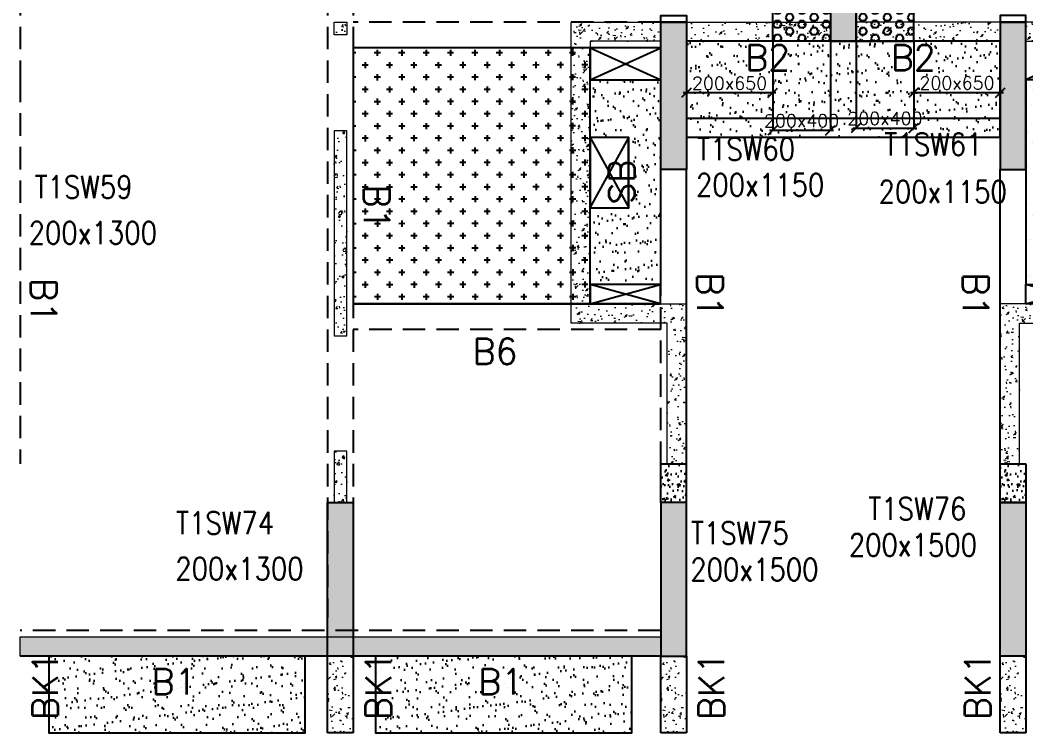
# Model space of a CAD drawing. Header units: millimetres. Extents: x 1078357 to 2594950, y -4969473 to -4636555.
# Drawn here: x 1960826 to 1968676, y -4669704 to -4664139 of the extents above; entities that cross this region are included whole.
import ezdxf

# ---------------------------------------------------------------- set-up
doc = ezdxf.new("R2010")
doc.units = ezdxf.units.MM
doc.header["$PDMODE"] = 35
for name, pattern in [('CENTER', [2, 1.25, -0.25, 0.25, -0.25]), ('CONTINOUS', [0]), ('HIDDEN', [0.375, 0.25, -0.125]), ('New Retail block$0$CONTINOUS', [0])]:
    doc.linetypes.add(name, pattern=pattern)
doc.layers.get('0').update_dxf_attribs({"lineweight": 0})
doc.layers.get('Defpoints').update_dxf_attribs({"lineweight": 0})
for name, color, linetype, lineweight in [('A-_ANOTDIMA_D-', 6, 'Continuous', 13), ('COL. NO.', 30, 'Continuous', 25), ('COL. SIZE', 7, 'Continuous', 25), ('DIM', 9, 'Continuous', 25), ('HATCH', 8, 'Continuous', 30), ('RCC UPSTAND', 43, 'Continuous', 30), ('S-NON STR RCC WALL', 8, 'Continuous', 0)]:
    doc.layers.add(name, color=color, linetype=linetype, lineweight=lineweight)
for name, color, linetype in [('B-200x325', 201, 'HIDDEN'), ('B-200x650', 241, 'HIDDEN'), ('B-300xSLAB THK.', 151, 'Continuous'), ('BK1-200x650', 241, 'HIDDEN'), ('DC BEAM NO.', 7, 'Continuous'), ('DROP SLAB', 8, 'Continuous'), ('NON STR. RCC WALL', 6, 'Continuous'), ('S-COLUMN_SHEAR WALL', 1, 'Continuous'), ('S-PROJECTION', 54, 'New Retail block$0$CONTINOUS'), ('SLAB FOLD', 8, 'Continuous')]:
    doc.layers.add(name, color=color, linetype=linetype)
doc.styles.add('Roman', font='romans')
doc.styles.add('ROMANS', font='romans.shx', dxfattribs={"width": 0.85})
doc.dimstyles.new('HARESH', dxfattribs={"dimtxt": 150, "dimasz": 75, "dimexe": 0, "dimexo": 0, "dimgap": 25, "dimtad": 1, "dimdec": 0, "dimdsep": 46, "dimtxsty": 'Roman', "dimblk": 'OBLIQUE', "dimcen": 225, "dimdle": 25, "dimclrd": 2, "dimclre": 2, "dimclrt": 7, "dimadec": 8, "dimazin": 1, "dimtfac": 1, "dimtdec": 0, "dimtmove": 0, "dimatfit": 0, "dimfxl": 1, "dimlwd": -1, "dimlwe": -1, "dimarcsym": 0})
pattern_1 = [(50, (-4410069.28, 23210408.14), (182.184669, -15.9390855), [19.05, -209.55]), (355, (-4410069.28, 23210408.14), (-35.2434214, 191.0568452), [15.24, -167.6405842]), (100.4514447, (-4410054.1, 23210406.81), (146.9412471, 175.1177519), [16.1900088, -178.0902446]), (46.1842, (-4410069.28, 23210458.94), (271.0790409, -42.042328), [28.575, -314.325]), (96.6355576, (-4410046.7, 23210455.44), (237.404134, 247.4261246), [24.2850231, -267.1356082]), (351.1841512, (-4410069.28, 23210458.94), (237.404134, 247.4261246), [22.859967, -251.459732]), (21, (-4410043.88, 23210446.24), (151.6143913, -102.2651982), [19.05, -209.55]), (326, (-4410043.88, 23210446.24), (61.8020283, 184.1879661), [15.24, -167.64]), (71.451445, (-4410031.24, 23210437.72), (213.4164193, 81.9227689), [16.1900088, -178.0899376]), (37.5, (-4410069.28, 23210408.14), (3.08860325, 84.55503887), [0, -165.608, 0, -170.18, 0, -168.275]), (7.5, (-4410069.28, 23210408.14), (66.8196625, 100.18057482), [0, -97.028, 0, -161.798, 0, -64.135]), (327.5, (-4410125.92, 23210408.14), (135.59059517, -5.728744), [0, -63.5, 0, -198.12, 0, -262.89]), (317.5, (-4410151.32, 23210408.14), (148.1291814, 25.42649103), [0, -82.55, 0, -131.572, 0, -186.69])]
pattern_2 = [(180, (834801.65, 212820.39), (-7e-15, -54.99261315), [31.75, -63.5]), (300, (834801.65, 212820.39), (47.625, 27.4963066), [31.75, -63.5]), (240, (834769.9, 212820.39), (47.625, -27.4963066), [31.75, -63.5])]

# ---------------------------------------------------------------- blocks, each defined once
blk = doc.blocks.new('_Oblique')
at = {"color": 0, "linetype": 'ByBlock', "lineweight": -2}
blk.add_line((-0.5, -0.5), (0.5, 0.5), dxfattribs=at)
blk = doc.blocks.new('*D1492')
at = {"layer": 'Defpoints', "color": 0, "ltscale": 700, "transparency": 16777216}
for p in [(1966700.9, -4664304.3, 0), (1967151, -4664304.3, 0), (1966700.9, -4664999.4)]:
    blk.add_point(p, dxfattribs=at)
at = {"layer": 'DIM', "color": 2, "ltscale": 700, "transparency": 16777216}
for p, q in [((1966700.9, -4664304.3), (1966700.9, -4664999.4)), ((1967151, -4664304.3), (1967151, -4664999.4)), ((1967176, -4664999.4), (1966675.9, -4664999.4))]:
    blk.add_line(p, q, dxfattribs=at)
at = {"layer": 'DIM', "color": 2, "ltscale": 700, "transparency": 16777216, "xscale": 75, "yscale": 75, "zscale": 75, "rotation": 180}
blk.add_blockref('_Oblique', (1966700.9, -4664999.4), dxfattribs=at)
at = {"layer": 'DIM', "color": 2, "ltscale": 700, "transparency": 16777216, "xscale": 75, "yscale": 75, "zscale": 75}
blk.add_blockref('_Oblique', (1967151, -4664999.4), dxfattribs=at)
at = {"layer": 'DIM', "color": 7, "ltscale": 700, "transparency": 16777216, "insert": (1966925.9, -4664924.4), "char_height": 150, "attachment_point": 5, "style": 'Roman'}
blk.add_mtext('{\\H0.666667x;200x400}', dxfattribs=at)
blk = doc.blocks.new('*D1493')
at = {"layer": 'Defpoints', "color": 0, "ltscale": 700, "transparency": 16777216}
for p in [(1966026.2, -4664304.3, 0), (1966700.9, -4664304.3, 0), (1966026.2, -4664706.4)]:
    blk.add_point(p, dxfattribs=at)
at = {"layer": 'DIM', "color": 2, "ltscale": 700, "transparency": 16777216}
for p, q in [((1966026.2, -4664304.3), (1966026.2, -4664706.4)), ((1966700.9, -4664304.3), (1966700.9, -4664706.4)), ((1966725.9, -4664706.4), (1966001.2, -4664706.4))]:
    blk.add_line(p, q, dxfattribs=at)
at = {"layer": 'DIM', "color": 2, "ltscale": 700, "transparency": 16777216, "xscale": 75, "yscale": 75, "zscale": 75, "rotation": 180}
blk.add_blockref('_Oblique', (1966026.2, -4664706.4), dxfattribs=at)
at = {"layer": 'DIM', "color": 2, "ltscale": 700, "transparency": 16777216, "xscale": 75, "yscale": 75, "zscale": 75}
blk.add_blockref('_Oblique', (1966700.9, -4664706.4), dxfattribs=at)
at = {"layer": 'DIM', "color": 7, "ltscale": 700, "transparency": 16777216, "insert": (1966363.5, -4664631.4), "char_height": 150, "attachment_point": 5, "style": 'Roman'}
blk.add_mtext('{\\H0.666667x;200x650}', dxfattribs=at)
blk = doc.blocks.new('*D1494')
at = {"layer": 'Defpoints', "color": 0, "ltscale": 700, "transparency": 16777216}
for p in [(1967351, -4664304.3, 0), (1967801.2, -4664304.3, 0), (1967801.2, -4664981.1)]:
    blk.add_point(p, dxfattribs=at)
at = {"layer": 'DIM', "color": 2, "ltscale": 700, "transparency": 16777216}
for p, q in [((1967351, -4664304.3), (1967351, -4664981.1)), ((1967801.2, -4664304.3), (1967801.2, -4664981.1)), ((1967326, -4664981.1), (1967826.2, -4664981.1))]:
    blk.add_line(p, q, dxfattribs=at)
at = {"layer": 'DIM', "color": 2, "ltscale": 700, "transparency": 16777216, "xscale": 75, "yscale": 75, "zscale": 75, "rotation": 180}
blk.add_blockref('_Oblique', (1967351, -4664981.1), dxfattribs=at)
at = {"layer": 'DIM', "color": 2, "ltscale": 700, "transparency": 16777216, "xscale": 75, "yscale": 75, "zscale": 75}
blk.add_blockref('_Oblique', (1967801.2, -4664981.1), dxfattribs=at)
at = {"layer": 'DIM', "color": 7, "ltscale": 700, "transparency": 16777216, "insert": (1967576.1, -4664906.1), "char_height": 150, "attachment_point": 5, "style": 'Roman'}
blk.add_mtext('{\\H0.666667x;200x400}', dxfattribs=at)
blk = doc.blocks.new('*D1495')
at = {"layer": 'Defpoints', "color": 0, "ltscale": 700, "transparency": 16777216}
for p in [(1967801.2, -4664304.3, 0), (1968476, -4664304.3, 0), (1968476, -4664704.4)]:
    blk.add_point(p, dxfattribs=at)
at = {"layer": 'DIM', "color": 2, "ltscale": 700, "transparency": 16777216}
for p, q in [((1967801.2, -4664304.3), (1967801.2, -4664704.4)), ((1968476, -4664304.3), (1968476, -4664704.4)), ((1967776.2, -4664704.4), (1968501, -4664704.4))]:
    blk.add_line(p, q, dxfattribs=at)
at = {"layer": 'DIM', "color": 2, "ltscale": 700, "transparency": 16777216, "xscale": 75, "yscale": 75, "zscale": 75, "rotation": 180}
blk.add_blockref('_Oblique', (1967801.2, -4664704.4), dxfattribs=at)
at = {"layer": 'DIM', "color": 2, "ltscale": 700, "transparency": 16777216, "xscale": 75, "yscale": 75, "zscale": 75}
blk.add_blockref('_Oblique', (1968476, -4664704.4), dxfattribs=at)
at = {"layer": 'DIM', "color": 7, "ltscale": 700, "transparency": 16777216, "insert": (1968138.6, -4664629.4), "char_height": 150, "attachment_point": 5, "style": 'Roman'}
blk.add_mtext('{\\H0.666667x;200x650}', dxfattribs=at)
blk = doc.blocks.new('G$CD63B60BD')
at = {"layer": 'COL. NO.', "linetype": 'Continuous', "style": 'ROMANS', "width": 0.85}
for s, p in [('T1SW61', (38245.8, 3908.3, -320.4)), ('T1SW60', (36783.6, 3870.6, -320.4)), ('T1SW59', (31613, 3574.7, -320.4)), ('T1SW76', (38120.4, 1062.3, -320.4)), ('T1SW74', (32717.2, 951.6, -320.4)), ('T1SW75', (36735.3, 872.8, -320.4))]:
    blk.add_text(s, height=175, dxfattribs=at).set_placement(p)
at = {"layer": 'COL. SIZE', "linetype": 'Continuous', "style": 'ROMANS', "width": 0.85}
for s, p in [('200x1150', (36775.6, 3591.4, -320.4)), ('200x1150', (38200.2, 3537.4, -320.4)), ('200x1300', (31567.2, 3216.9, -320.4)), ('200x1500', (37968.1, 780.4, -320.4)), ('200x1300', (32711.8, 593.8, -320.4)), ('200x1500', (36730.7, 588, -320.4))]:
    blk.add_text(s, height=175, dxfattribs=at).set_placement(p)

msp = doc.modelspace()

# ---------------------------------------------------------------- hatches: boundary and pattern name
at = {"layer": 'DROP SLAB'}
h = msp.add_hatch(dxfattribs=at)
h.set_pattern_fill('CROSS', color=8, scale=15, angle=0.03079)
h.set_pattern_definition([(180.03079016, (-7918438.82, 37488617.73), (-95.19879988, -95.30117261), [47.625, -142.875]), (270.03079016, (-7918462.65, 37488641.53), (95.30117261, -95.19879988), [47.625, -142.875])])
h.paths.add_polyline_path([(1965276.1, -4664353.8), (1963426.2, -4664353.8), (1963426.2, -4666353.6), (1965276.1, -4666353.6)])
at = {"layer": 'HATCH'}
h = msp.add_hatch(dxfattribs=at)
h.set_pattern_fill('AR-SAND', color=8, scale=3, angle=179.97015)
h.set_pattern_definition([(37.47015413, (-3118406.55, 18702404.8), (-4.72361136, 146.8264517), [0, -115.824, 0, -129.54, 0, -123.825]), (7.4701541, (-3118406.55, 18702404.8), (134.9689868, 214.9772528), [0, -62.484, 0, -104.394, 0, -40.005]), (327.4701541, (-3118500.27, 18702404.84), (237.2979035, 0.3075449), [0, -38.1, 0, -137.16, 0, -179.07]), (317.4701541, (-3118500.27, 18702404.84), (229.1017424, 66.759465), [0, -19.05, 0, -89.916, 0, -102.87])])
h.paths.add_polyline_path([(1968476.4, -4664303.8), (1966026.4, -4664303.8), (1966026.4, -4664903.8), (1968476.4, -4664903.8)])
h = msp.add_hatch(dxfattribs=at)
h.set_pattern_fill('AR-SAND', color=8, scale=3, angle=179.97015)
h.set_pattern_definition([(37.47015413, (-3118406.46, 18702404.8), (-4.72361136, 146.8264517), [0, -115.824, 0, -129.54, 0, -123.825]), (7.4701541, (-3118406.46, 18702404.8), (134.9689868, 214.9772528), [0, -62.484, 0, -104.394, 0, -40.005]), (327.4701541, (-3118500.19, 18702404.84), (237.2979035, 0.3075449), [0, -38.1, 0, -137.16, 0, -179.07]), (317.4701541, (-3118500.19, 18702404.84), (229.1017424, 66.759465), [0, -19.05, 0, -89.916, 0, -102.87])])
h.paths.add_polyline_path([(1968476.5, -4664303.8), (1966026.5, -4664303.8), (1966026.5, -4665053.8), (1968476.5, -4665053.8)])
h = msp.add_hatch(dxfattribs=at)
h.set_pattern_fill('AR-SAND', color=8, scale=3, angle=359.97015)
h.set_pattern_definition([(37.47015413, (-4239567.65, 23610371.73), (-4.72361136, 146.8264517), [0, -115.824, 0, -129.54, 0, -123.825]), (7.4701541, (-4239567.65, 23610371.73), (134.9689868, 214.9772528), [0, -62.484, 0, -104.394, 0, -40.005]), (327.47015413, (-4239661.37, 23610371.78), (237.29790347, 0.3075449), [0, -38.1, 0, -137.16, 0, -179.07]), (317.4701541, (-4239661.37, 23610371.78), (229.1017424, 66.759465), [0, -19.05, 0, -89.916, 0, -102.87])])
h.paths.add_polyline_path([(1965825.5, -4666203.9), (1965275.5, -4666203.9), (1965275.5, -4665603.8), (1965575.4, -4665603.8), (1965575.4, -4665053.9), (1965275.5, -4665053.9), (1965275.5, -4664603.9), (1965825.4, -4664603.9)])
h = msp.add_hatch(dxfattribs=at)
h.set_pattern_fill('AR-SAND', color=8, scale=3, angle=180.02985)
h.set_pattern_definition([(37.47015413, (-4239566.87, 23610371.66), (-4.72361136, 146.8264517), [0, -115.824, 0, -129.54, 0, -123.825]), (7.4701541, (-4239566.87, 23610371.66), (134.9689868, 214.9772528), [0, -62.484, 0, -104.394, 0, -40.005]), (327.47015413, (-4239660.6, 23610371.71), (237.29790347, 0.3075449), [0, -38.1, 0, -137.16, 0, -179.07]), (317.4701541, (-4239660.6, 23610371.7), (229.1017424, 66.759465), [0, -19.05, 0, -89.916, 0, -102.87])])
h.paths.add_polyline_path([(1968676.2, -4666203.8), (1969226.2, -4666203.8), (1969226.2, -4665603.8), (1968926.2, -4665603.8), (1968926.2, -4665053.8), (1969226.2, -4665053.8), (1969226.2, -4664603.8), (1968676.2, -4664603.8)])
h = msp.add_hatch(dxfattribs=at)
h.set_pattern_fill('AR-SAND', color=8, scale=3, angle=179.97015)
h.set_pattern_definition([(37.47015413, (-3117081.55, 18702404.81), (-4.72361136, 146.8264517), [0, -115.824, 0, -129.54, 0, -123.825]), (7.4701541, (-3117081.55, 18702404.8), (134.9689868, 214.9772528), [0, -62.484, 0, -104.394, 0, -40.005]), (327.4701541, (-3117175.27, 18702404.86), (237.2979035, 0.3075449), [0, -38.1, 0, -137.16, 0, -179.07]), (317.4701541, (-3117175.27, 18702404.86), (229.1017424, 66.759465), [0, -19.05, 0, -89.916, 0, -102.87])])
h.paths.add_polyline_path([(1963051.4, -4669103.8), (1961051.4, -4669103.8), (1961051.4, -4669703.8), (1963051.4, -4669703.8)])
h = msp.add_hatch(dxfattribs=at)
h.set_pattern_fill('AR-SAND', color=8, scale=3, angle=179.97015)
h.set_pattern_definition([(37.47015413, (-3119631.55, 18702404.81), (-4.72361136, 146.8264517), [0, -115.824, 0, -129.54, 0, -123.825]), (7.4701541, (-3119631.55, 18702404.8), (134.9689868, 214.9772528), [0, -62.484, 0, -104.394, 0, -40.005]), (327.4701541, (-3119725.27, 18702404.86), (237.2979035, 0.3075449), [0, -38.1, 0, -137.16, 0, -179.07]), (317.4701541, (-3119725.27, 18702404.86), (229.1017424, 66.759465), [0, -19.05, 0, -89.916, 0, -102.87])])
h.paths.add_polyline_path([(1965601.4, -4669103.8), (1963601.4, -4669103.8), (1963601.4, -4669703.8), (1965601.4, -4669703.8)])
at = {"layer": 'RCC UPSTAND'}
h = msp.add_hatch(dxfattribs=at)
h.set_pattern_fill('AR-CONC', color=8, scale=20, angle=90)
h.set_pattern_definition([(140, (-1242173.91, -7206348.29), (12.550427, 143.4520365), [15, -165]), (85, (-1242173.91, -7206348.29), (-150.438427, -27.7502667), [12, -132]), (190.4514445, (-1242172.87, -7206336.33), (-137.887998, 115.7017693), [12.7480384, -140.2284224]), (136.1842, (-1242213.91, -7206348.29), (33.103856, 213.448266), [22.5, -247.5]), (186.6356355, (-1242211.15, -7206330.5), (-194.82372, 186.932389), [19.122068, -210.342752]), (81.184164, (-1242213.91, -7206348.29), (-194.82372, 186.932389), [18, -198]), (111, (-1242203.91, -7206328.29), (80.523778, 119.3814104), [15, -165]), (56, (-1242203.91, -7206328.29), (-145.030009, 48.6630664), [12, -132]), (161.4514447, (-1242197.2, -7206318.34), (-64.5062306, 168.0444753), [12.748038, -140.2284224]), (127.5, (-1242173.91, -7206348.286), (-66.57877077, 2.43197106), [0, -130.4, 0, -134, 0, -132.5]), (97.5, (-1242173.91, -7206348.29), (-78.8823424, 52.6139075), [0, -76.4, 0, -127.4, 0, -50.5]), (57.5, (-1242173.91, -7206392.886), (4.51097435, 106.7644872), [0, -50, 0, -156, 0, -207]), (47.5, (-1242173.91, -7206412.89), (-20.0209965, 116.6372339), [0, -65, 0, -103.6, 0, -147])])
h.paths.add_polyline_path([(1966026.1, -4667603.8), (1966026.1, -4667903.8), (1965826.2, -4667903.8), (1965826.2, -4667603.8)])
h = msp.add_hatch(dxfattribs=at)
h.set_pattern_fill('AR-CONC', color=8, scale=20, angle=90)
h.set_pattern_definition([(140, (-1239523.91, -7206348.29), (12.550427, 143.4520365), [15, -165]), (85, (-1239523.91, -7206348.29), (-150.438427, -27.7502667), [12, -132]), (190.4514445, (-1239522.87, -7206336.33), (-137.887998, 115.7017693), [12.7480384, -140.2284224]), (136.1842, (-1239563.91, -7206348.29), (33.103856, 213.448266), [22.5, -247.5]), (186.6356355, (-1239561.15, -7206330.5), (-194.82372, 186.932389), [19.122068, -210.342752]), (81.184164, (-1239563.91, -7206348.29), (-194.82372, 186.932389), [18, -198]), (111, (-1239553.91, -7206328.29), (80.523778, 119.3814104), [15, -165]), (56, (-1239553.91, -7206328.29), (-145.030009, 48.6630664), [12, -132]), (161.4514447, (-1239547.2, -7206318.34), (-64.5062306, 168.0444753), [12.748038, -140.2284224]), (127.5, (-1239523.91, -7206348.286), (-66.57877077, 2.43197106), [0, -130.4, 0, -134, 0, -132.5]), (97.5, (-1239523.91, -7206348.29), (-78.8823424, 52.6139075), [0, -76.4, 0, -127.4, 0, -50.5]), (57.5, (-1239523.91, -7206392.886), (4.51097435, 106.7644872), [0, -50, 0, -156, 0, -207]), (47.5, (-1239523.91, -7206412.89), (-20.0209965, 116.6372339), [0, -65, 0, -103.6, 0, -147])])
h.paths.add_polyline_path([(1968676.1, -4667603.8), (1968676.1, -4667903.8), (1968476.2, -4667903.8), (1968476.2, -4667603.8)])
at = {"layer": 'S-COLUMN_SHEAR WALL', "lineweight": 25}
h = msp.add_hatch(color=1, dxfattribs=at)
h.dxf.hatch_style = 1
h.paths.add_polyline_path([(1967151.2, -4664303.8), (1967351.2, -4664303.8), (1967351.2, -4662153.8), (1967151.2, -4662153.8)])
at = {"layer": 'S-COLUMN_SHEAR WALL', "lineweight": 25, "extrusion": (-1.00316e-06, -1.91639e-11, 1)}
h = msp.add_hatch(color=1, dxfattribs=at)
h.dxf.hatch_style = 1
h.paths.add_polyline_path([(1965826.2, -4664153.8), (1966026.2, -4664153.8), (1966026.2, -4665303.8), (1965826.2, -4665303.8)])
at = {"layer": 'S-COLUMN_SHEAR WALL', "lineweight": 25}
h = msp.add_hatch(color=1, dxfattribs=at)
h.dxf.hatch_style = 1
h.paths.add_polyline_path([(1968676.2, -4664153.8), (1968476.2, -4664153.8), (1968476.2, -4665303.8), (1968676.2, -4665303.8)])
h = msp.add_hatch(color=1, dxfattribs=at)
h.dxf.hatch_style = 1
h.paths.add_polyline_path([(1963426.2, -4667903.8), (1963426.2, -4669103.8), (1963226.2, -4669103.8), (1963226.2, -4667903.8)])
at = {"layer": 'S-COLUMN_SHEAR WALL', "lineweight": 25, "extrusion": (-1.00316e-06, -1.91639e-11, 1)}
h = msp.add_hatch(color=1, dxfattribs=at)
h.dxf.hatch_style = 1
h.paths.add_polyline_path([(1965826.2, -4669103.8), (1966026.2, -4669103.8), (1966026.2, -4667903.8), (1965826.2, -4667903.8)])
at = {"layer": 'S-COLUMN_SHEAR WALL', "lineweight": 25}
h = msp.add_hatch(color=1, dxfattribs=at)
h.dxf.hatch_style = 1
h.paths.add_polyline_path([(1968676.2, -4667903.8), (1968676.2, -4669103.8), (1968476.2, -4669103.8), (1968476.2, -4667903.8)])
at = {"layer": 'S-NON STR RCC WALL'}
h = msp.add_hatch(dxfattribs=at)
h.set_pattern_fill('AR-CONC', color=256, angle=180)
h.set_pattern_definition([(50, (3060550.96, -9479255.7), (182.184669, -15.9390855), [19.05, -209.55]), (355, (3060550.96, -9479255.7), (-35.2434214, 191.056845), [15.24, -167.640584]), (100.4514447, (3060566.14, -9479257.02), (146.941247, 175.117752), [16.190009, -178.0902446]), (46.1842, (3060550.96, -9479204.9), (271.079041, -42.042328), [28.575, -314.325]), (96.6355576, (3060573.55, -9479208.4), (237.404134, 247.426125), [24.285023, -267.135608]), (351.184151, (3060550.96, -9479204.9), (237.404134, 247.426125), [22.859967, -251.459732]), (21, (3060576.36, -9479217.6), (151.6143913, -102.265198), [19.05, -209.55]), (326, (3060576.36, -9479217.6), (61.802028, 184.187966), [15.24, -167.64]), (71.451445, (3060589, -9479226.12), (213.416419, 81.922769), [16.190009, -178.0899376]), (37.5, (3060550.96, -9479255.69), (3.08860325, 84.5550389), [0, -165.608, 0, -170.18, 0, -168.275]), (7.5, (3060550.96, -9479255.69), (66.8196625, 100.1805748), [0, -97.028, 0, -161.798, 0, -64.135]), (327.5, (3060494.32, -9479255.69), (135.5905952, -5.728744), [0, -63.5, 0, -198.12, 0, -262.89]), (317.5, (3060468.92, -9479255.69), (148.1291814, 25.426491), [0, -82.55, 0, -131.572, 0, -186.69])])
h.paths.add_polyline_path([(1963276.4, -4664153.6), (1963376.4, -4664153.6), (1963376.4, -4664253.6), (1963276.4, -4664253.6)])
h = msp.add_hatch(dxfattribs=at)
h.set_pattern_fill('AR-CONC', color=256)
h.set_pattern_definition(pattern_1)
h.paths.add_polyline_path([(1965126.4, -4666503.8), (1965126.4, -4664153.8), (1965826.4, -4664153.8), (1965826.4, -4664303.8), (1965276.4, -4664303.8), (1965276.4, -4666353.8), (1966026.4, -4666353.8), (1966026.4, -4667603.8), (1965876.4, -4667603.8), (1965876.4, -4666503.8)])
h = msp.add_hatch(dxfattribs=at)
h.set_pattern_fill('AR-CONC', color=256)
h.set_pattern_definition(pattern_1)
h.paths.add_polyline_path([(1967151.4, -4664303.8), (1966026.4, -4664303.8), (1966026.4, -4664153.8), (1967151.4, -4664153.8)])
h = msp.add_hatch(dxfattribs=at)
h.set_pattern_fill('AR-CONC', color=256, angle=180)
h.set_pattern_definition(pattern_1)
h.paths.add_polyline_path([(1967351.4, -4664303.8), (1968476.4, -4664303.8), (1968476.4, -4664153.8), (1967351.4, -4664153.8)])
h = msp.add_hatch(dxfattribs=at)
h.set_pattern_fill('AR-CONC', color=256, angle=180)
h.set_pattern_definition(pattern_1)
h.paths.add_polyline_path([(1969376.4, -4666503.8), (1969376.4, -4664153.8), (1968676.4, -4664153.8), (1968676.4, -4664303.8), (1969226.4, -4664303.8), (1969226.4, -4666353.8), (1968476.4, -4666353.8), (1968476.4, -4667603.8), (1968626.4, -4667603.8), (1968626.4, -4666503.8)])
h = msp.add_hatch(dxfattribs=at)
h.set_pattern_fill('AR-CONC', color=256, angle=180)
h.set_pattern_definition([(50, (3060564.17, -9477891.03), (182.184669, -15.9390855), [19.05, -209.55]), (355, (3060564.17, -9477891.03), (-35.2434214, 191.056845), [15.24, -167.640584]), (100.4514447, (3060579.36, -9477892.36), (146.941247, 175.117752), [16.190009, -178.0902446]), (46.1842, (3060564.17, -9477840.23), (271.079041, -42.042328), [28.575, -314.325]), (96.6355576, (3060586.76, -9477843.73), (237.404134, 247.426125), [24.285023, -267.135608]), (351.184151, (3060564.17, -9477840.23), (237.404134, 247.426125), [22.859967, -251.459732]), (21, (3060589.57, -9477852.93), (151.6143913, -102.265198), [19.05, -209.55]), (326, (3060589.57, -9477852.93), (61.802028, 184.187966), [15.24, -167.64]), (71.451445, (3060602.2, -9477861.45), (213.416419, 81.922769), [16.190009, -178.0899376]), (37.5, (3060564.173, -9477891.03), (3.08860325, 84.5550389), [0, -165.608, 0, -170.18, 0, -168.275]), (7.5, (3060564.17, -9477891.03), (66.8196625, 100.1805748), [0, -97.028, 0, -161.798, 0, -64.135]), (327.5, (3060507.53, -9477891.03), (135.5905952, -5.728744), [0, -63.5, 0, -198.12, 0, -262.89]), (317.5, (3060482.13, -9477891.03), (148.1291814, 25.426491), [0, -82.55, 0, -131.572, 0, -186.69])])
h.paths.add_polyline_path([(1963276.4, -4666603.6), (1963376.4, -4666603.6), (1963376.4, -4665003.6), (1963276.4, -4665003.6)])
h = msp.add_hatch(dxfattribs=at)
h.set_pattern_fill('AR-CONC', color=256, angle=180)
h.set_pattern_definition([(50, (1963339.46, -4793871.84), (182.18467, -15.93909), [19.05, -209.55]), (355, (1963339.46, -4793871.84), (-35.24342, 191.05685), [15.24, -167.64058]), (100.45144, (1963354.64, -4793873.17), (146.94125, 175.11775), [16.19, -178.09024]), (46.1842, (1963339.46, -4793821.04), (271.07904, -42.04233), [28.575, -314.325]), (96.63556, (1963362.05, -4793824.55), (237.40413, 247.4261), [24.285, -267.1356]), (351.18415, (1963339.46, -4793821.04), (237.40413, 247.4261), [22.85997, -251.45973]), (21, (1963364.86, -4793833.74), (151.6144, -102.2652), [19.05, -209.55]), (326, (1963364.86, -4793833.74), (61.80203, 184.18797), [15.24, -167.64]), (71.45144, (1963377.5, -4793842.26), (213.41642, 81.92277), [16.19, -178.08994]), (37.5, (1963339.46, -4793871.84), (3.088603, 84.55504), [0, -165.608, 0, -170.18, 0, -168.275]), (7.5, (1963339.46, -4793871.84), (66.81966, 100.180575), [0, -97.028, 0, -161.798, 0, -64.135]), (327.5, (1963282.816, -4793871.84), (135.590595, -5.728744), [0, -63.5, 0, -198.12, 0, -262.89]), (317.5, (1963257.42, -4793871.84), (148.12918, 25.42649), [0, -82.55, 0, -131.572, 0, -186.69])])
h.paths.add_polyline_path([(1963276.4, -4667904.1), (1963376.4, -4667904.1), (1963376.4, -4667503.6), (1963276.4, -4667503.6)])
h = msp.add_hatch(dxfattribs=at)
h.set_pattern_fill('AR-CONC', color=256)
h.set_pattern_definition([(50, (-5507294, 27894427.33), (182.184669, -15.93908554), [19.05, -209.55]), (355, (-5507294, 27894427.33), (-35.2434214, 191.0568452), [15.24, -167.6405842]), (100.4514447, (-5507278.81, 27894426), (146.9412471, 175.1177519), [16.1900088, -178.0902446]), (46.1842, (-5507294, 27894478.13), (271.0790409, -42.042328), [28.575, -314.325]), (96.6355576, (-5507271.4, 27894474.62), (237.404134, 247.4261246), [24.2850231, -267.1356082]), (351.1841512, (-5507294, 27894478.13), (237.404134, 247.4261246), [22.859967, -251.459732]), (21, (-5507268.6, 27894465.43), (151.6143913, -102.2651982), [19.05, -209.55]), (326, (-5507268.6, 27894465.43), (61.8020283, 184.1879661), [15.24, -167.64]), (71.451445, (-5507255.96, 27894456.9), (213.4164193, 81.9227689), [16.1900088, -178.0899376]), (37.5, (-5507293.994, 27894427.326), (3.08860325, 84.55503887), [0, -165.608, 0, -170.18, 0, -168.275]), (7.5, (-5507293.99, 27894427.33), (66.8196625, 100.18057482), [0, -97.028, 0, -161.798, 0, -64.135]), (327.5, (-5507350.636, 27894427.326), (135.59059517, -5.72874399), [0, -63.5, 0, -198.12, 0, -262.89]), (317.5, (-5507376.04, 27894427.33), (148.1291814, 25.42649103), [0, -82.55, 0, -131.572, 0, -186.69])])
h.paths.add_polyline_path([(1965823.5, -4669103.8), (1960826.4, -4669103.8), (1960826.4, -4668953.8), (1965823.5, -4668953.8)])
h = msp.add_hatch(dxfattribs=at)
h.set_pattern_fill('AR-CONC', color=256, angle=180)
h.set_pattern_definition([(50, (-7666946.08, 37570003.53), (182.184669, -15.93908554), [19.05, -209.55]), (355, (-7666946.08, 37570003.53), (-35.2434214, 191.0568452), [15.24, -167.6405842]), (100.4514447, (-7666930.9, 37570002.2), (146.9412471, 175.1177519), [16.1900088, -178.0902446]), (46.1842, (-7666946.08, 37570054.33), (271.0790409, -42.0423279), [28.575, -314.325]), (96.6355576, (-7666923.5, 37570050.82), (237.404134, 247.4261246), [24.2850231, -267.1356082]), (351.1841512, (-7666946.08, 37570054.33), (237.404134, 247.4261246), [22.859967, -251.459732]), (21, (-7666920.68, 37570041.63), (151.61439127, -102.2651982), [19.05, -209.55]), (326, (-7666920.68, 37570041.63), (61.80202835, 184.1879661), [15.24, -167.64]), (71.451445, (-7666908.04, 37570033.1), (213.4164193, 81.9227689), [16.1900088, -178.0899376]), (37.5, (-7666946.08, 37570003.525), (3.08860325, 84.55503887), [0, -165.608, 0, -170.18, 0, -168.275]), (7.5, (-7666946.08, 37570003.525), (66.81966251, 100.18057482), [0, -97.028, 0, -161.798, 0, -64.135]), (327.5, (-7667002.72, 37570003.525), (135.59059517, -5.72874399), [0, -63.5, 0, -198.12, 0, -262.89]), (317.5, (-7667028.12, 37570003.53), (148.1291814, 25.42649103), [0, -82.55, 0, -131.572, 0, -186.69])])
h.paths.add_polyline_path([(1963426.2, -4669103.7), (1963226.2, -4669103.7), (1963226.2, -4669703.7), (1963426.2, -4669703.7), (1963426.2, -4669703.7), (1963426.2, -4669103.9)], is_closed=False)
h = msp.add_hatch(dxfattribs=at)
h.set_pattern_fill('AR-CONC', color=256, angle=180)
h.set_pattern_definition([(50, (-7664346.06, 37570003.53), (182.184669, -15.93908554), [19.05, -209.55]), (355, (-7664346.06, 37570003.53), (-35.2434214, 191.0568452), [15.24, -167.6405842]), (100.4514447, (-7664330.87, 37570002.2), (146.9412471, 175.1177519), [16.1900088, -178.0902446]), (46.1842, (-7664346.06, 37570054.33), (271.0790409, -42.0423279), [28.575, -314.325]), (96.6355576, (-7664323.47, 37570050.82), (237.404134, 247.4261246), [24.2850231, -267.1356082]), (351.1841512, (-7664346.06, 37570054.33), (237.404134, 247.4261246), [22.859967, -251.459732]), (21, (-7664320.66, 37570041.63), (151.61439127, -102.2651982), [19.05, -209.55]), (326, (-7664320.66, 37570041.63), (61.80202835, 184.1879661), [15.24, -167.64]), (71.451445, (-7664308.02, 37570033.1), (213.4164193, 81.9227689), [16.1900088, -178.0899376]), (37.5, (-7664346.057, 37570003.526), (3.08860325, 84.55503887), [0, -165.608, 0, -170.18, 0, -168.275]), (7.5, (-7664346.06, 37570003.53), (66.81966251, 100.18057482), [0, -97.028, 0, -161.798, 0, -64.135]), (327.5, (-7664402.7, 37570003.526), (135.59059517, -5.72874399), [0, -63.5, 0, -198.12, 0, -262.89]), (317.5, (-7664428.1, 37570003.53), (148.1291814, 25.42649103), [0, -82.55, 0, -131.572, 0, -186.69])])
h.paths.add_polyline_path([(1966026.2, -4669103.7), (1965826.2, -4669103.7), (1965826.2, -4669703.7), (1966026.2, -4669703.7), (1966026.2, -4669703.7), (1966026.2, -4669103.9)], is_closed=False)
h = msp.add_hatch(dxfattribs=at)
h.set_pattern_fill('AR-CONC', color=256, angle=180)
h.set_pattern_definition([(50, (-7661696.06, 37570003.53), (182.184669, -15.93908554), [19.05, -209.55]), (355, (-7661696.06, 37570003.53), (-35.2434214, 191.0568452), [15.24, -167.6405842]), (100.4514447, (-7661680.87, 37570002.2), (146.9412471, 175.1177519), [16.1900088, -178.0902446]), (46.1842, (-7661696.06, 37570054.33), (271.0790409, -42.0423279), [28.575, -314.325]), (96.6355576, (-7661673.47, 37570050.82), (237.404134, 247.4261246), [24.2850231, -267.1356082]), (351.1841512, (-7661696.06, 37570054.33), (237.404134, 247.4261246), [22.859967, -251.459732]), (21, (-7661670.66, 37570041.63), (151.61439127, -102.2651982), [19.05, -209.55]), (326, (-7661670.66, 37570041.63), (61.80202835, 184.1879661), [15.24, -167.64]), (71.451445, (-7661658.02, 37570033.1), (213.4164193, 81.9227689), [16.1900088, -178.0899376]), (37.5, (-7661696.057, 37570003.526), (3.08860325, 84.55503887), [0, -165.608, 0, -170.18, 0, -168.275]), (7.5, (-7661696.06, 37570003.53), (66.81966251, 100.18057482), [0, -97.028, 0, -161.798, 0, -64.135]), (327.5, (-7661752.7, 37570003.526), (135.59059517, -5.72874399), [0, -63.5, 0, -198.12, 0, -262.89]), (317.5, (-7661778.1, 37570003.53), (148.1291814, 25.42649103), [0, -82.55, 0, -131.572, 0, -186.69])])
h.paths.add_polyline_path([(1968676.2, -4669103.7), (1968476.2, -4669103.7), (1968476.2, -4669703.7), (1968676.2, -4669703.7), (1968676.2, -4669703.7), (1968676.2, -4669103.9)], is_closed=False)
at = {"layer": 'SLAB FOLD', "ltscale": 1000}
h = msp.add_hatch(dxfattribs=at)
h.set_pattern_fill('HEX', color=8, scale=10, angle=180)
h.set_pattern_definition(pattern_2)
h.paths.add_polyline_path([(1967151.4, -4662364.4), (1966701.4, -4662364.4), (1966701.4, -4664303.7), (1967151.4, -4664303.7)])
h = msp.add_hatch(dxfattribs=at)
h.set_pattern_fill('HEX', color=8, scale=10, angle=180)
h.set_pattern_definition(pattern_2)
h.paths.add_polyline_path([(1967351.7, -4662364.4), (1967801.7, -4662364.4), (1967801.7, -4664303.7), (1967351.7, -4664303.7)])

# ---------------------------------------------------------------- linework, layer by layer
at = {"color": 2, "linetype": 'CENTER', "ltscale": 700, "elevation": 0}
msp.add_lwpolyline([(1967151.2, -4664303.8), (1967351.2, -4664303.8), (1967351.2, -4662353.8), (1967151.2, -4662353.8)], close=True, dxfattribs=at)
at = {"layer": 'B-200x325', "ltscale": 700}
for p, q in [((1965826.2, -4664153.8, 0), (1963426.4, -4664153.8, 0)), ((1965826.4, -4666553.6, 0), (1963426.4, -4666553.6, 0))]:
    msp.add_line(p, q, dxfattribs=at)
at = {"layer": 'B-200x325', "linetype": 'Continuous', "ltscale": 700}
for p, q in [((1965826.2, -4664353.8, 0), (1963426.4, -4664353.8, 0)), ((1965826.4, -4666353.6, 0), (1963426.4, -4666353.6, 0))]:
    msp.add_line(p, q, dxfattribs=at)
at = {"layer": 'B-200x650', "linetype": 'HIDDEN', "ltscale": 700}
for p, q in [((1960826.4, -4662353.8, 0), (1960826.4, -4664603.8, 0)), ((1963226.4, -4662353.8, 0), (1963226.4, -4668803.7, 0)), ((1963426.4, -4662353.8, 0), (1963426.4, -4668803.7, 0)), ((1960826.4, -4664603.8, 0), (1960826.4, -4667603.8, 0)), ((1965826.4, -4667603.8, 0), (1965826.4, -4665303.7, 0)), ((1965826.4, -4668903.7, 0), (1960826.4, -4668903.7, 0))]:
    msp.add_line(p, q, dxfattribs=at)
at = {"layer": 'B-200x650', "linetype": 'Continuous', "ltscale": 700}
msp.add_line((1968476.4, -4664303.8, 0), (1966026.4, -4664303.8, 0), dxfattribs=at)
at = {"layer": 'B-200x650', "linetype": 'CONTINOUS', "ltscale": 700}
for p, q in [((1966026.4, -4667603.8, 0), (1966026.4, -4665303.7, 0)), ((1968476.4, -4667603.8, 0), (1968476.4, -4665303.7, 0)), ((1965826.4, -4669103.7, 0), (1960826.4, -4669103.7, 0)), ((1963226.2, -4669703.8, 0), (1963226.2, -4669103.8, 0)), ((1963426.2, -4669103.8, 0), (1963426.2, -4669703.8, 0)), ((1965826.2, -4669703.8, 0), (1965826.2, -4669103.8, 0)), ((1966026.2, -4669103.8, 0), (1966026.2, -4669703.8, 0)), ((1968476.2, -4669703.8, 0), (1968476.2, -4669103.8, 0)), ((1968676.2, -4669103.8, 0), (1968676.2, -4669703.8, 0)), ((1963426.2, -4669703.8, 0), (1963226.2, -4669703.8, 0)), ((1966026.2, -4669703.8, 0), (1965826.2, -4669703.8, 0)), ((1968676.2, -4669703.8, 0), (1968476.2, -4669703.8, 0))]:
    msp.add_line(p, q, dxfattribs=at)
at = {"layer": 'BK1-200x650', "linetype": 'Continuous', "ltscale": 700, "elevation": 0}
for points in [[(1966026.5, -4664153.8), (1965826.5, -4664153.8), (1965826.5, -4664103.7), (1966026.5, -4664103.7)], [(1968476.4, -4664153.8), (1968676.5, -4664153.8), (1968676.5, -4664103.7), (1968476.4, -4664103.7)]]:
    msp.add_lwpolyline(points, close=True, dxfattribs=at)
at = {"layer": 'DROP SLAB', "color": 3, "linetype": 'CONTINOUS', "ltscale": 500}
for p, q in [((1965276.2, -4664603.8), (1965826.1, -4664353.8, 0)), ((1965276.2, -4664353.8, 0), (1965826.2, -4664603.8)), ((1969226.2, -4664353.8, 0), (1968676.2, -4664603.8)), ((1965276.1, -4665603.9, 0), (1965576.1, -4665053.9, 0)), ((1965276.1, -4665053.9, 0), (1965576.1, -4665603.9, 0)), ((1965825.8, -4666353.8, 0), (1965275.8, -4666203.8, 0)), ((1965276.6, -4666353.6, 0), (1965825.8, -4666203.8, 0)), ((1969225.4, -4666353.6, 0), (1968676.2, -4666203.8, 0)), ((1968676.2, -4666353.8), (1969226.2, -4666203.8, 0))]:
    msp.add_line(p, q, dxfattribs=at)
at = {"layer": 'DROP SLAB', "color": 3, "linetype": 'CONTINOUS', "ltscale": 500, "elevation": 0}
for points in [[(1965276.1, -4664353.8), (1963426.2, -4664353.8), (1963426.2, -4666353.6), (1965276.1, -4666353.6)], [(1965276.2, -4664603.8), (1965826.1, -4664603.8), (1965826.1, -4664353.8), (1965276.2, -4664353.8)], [(1965276.1, -4665603.9), (1965576.1, -4665603.9), (1965576.1, -4665053.9), (1965276.1, -4665053.9)], [(1965275.8, -4666353.6), (1965825.8, -4666353.6), (1965825.8, -4666203.8), (1965275.8, -4666203.8)], [(1969226.2, -4666353.6), (1968676.2, -4666353.6), (1968676.2, -4666203.8), (1969226.2, -4666203.8)]]:
    msp.add_lwpolyline(points, close=True, dxfattribs=at)
at = {"layer": 'NON STR. RCC WALL', "elevation": 0}
for points in [[(1966026.1, -4667603.8), (1966026.1, -4667903.8), (1965826.2, -4667903.8), (1965826.2, -4667603.8)], [(1968676.1, -4667603.8), (1968676.1, -4667903.8), (1968476.2, -4667903.8), (1968476.2, -4667603.8)]]:
    msp.add_lwpolyline(points, close=True, dxfattribs=at)
at = {"layer": 'S-COLUMN_SHEAR WALL', "color": 1, "lineweight": 25, "elevation": 0}
for points in [[(1967151.2, -4664303.8), (1967351.2, -4664303.8), (1967351.2, -4662153.8), (1967151.2, -4662153.8)], [(1968676.2, -4664153.8), (1968476.2, -4664153.8), (1968476.2, -4665303.8), (1968676.2, -4665303.8)], [(1963226.2, -4667903.8), (1963426.2, -4667903.8), (1963426.2, -4669103.8), (1963226.2, -4669103.8)], [(1968676.2, -4669103.8), (1968476.2, -4669103.8), (1968476.2, -4667903.8), (1968676.2, -4667903.8)]]:
    msp.add_lwpolyline(points, close=True, dxfattribs=at)
at = {"layer": 'S-COLUMN_SHEAR WALL', "color": 1, "lineweight": 25, "extrusion": (-1.00316e-06, -1.91639e-11, 1), "elevation": -2}
for points in [[(1965826.2, -4664153.8), (1966026.2, -4664153.8), (1966026.2, -4665303.8), (1965826.2, -4665303.8)], [(1965826.2, -4669103.8), (1966026.2, -4669103.8), (1966026.2, -4667903.8), (1965826.2, -4667903.8)]]:
    msp.add_lwpolyline(points, close=True, dxfattribs=at)
at = {"layer": 'S-NON STR RCC WALL', "ltscale": 700, "elevation": 0}
for points in [[(1963276.4, -4664153.6), (1963376.4, -4664153.6), (1963376.4, -4664253.6), (1963276.4, -4664253.6)], [(1963276.4, -4666603.6), (1963376.4, -4666603.6), (1963376.4, -4665003.6), (1963276.4, -4665003.6)]]:
    msp.add_lwpolyline(points, close=True, dxfattribs=at)
at = {"layer": 'S-NON STR RCC WALL', "elevation": 0}
for points in [[(1965126.4, -4666503.8), (1965126.4, -4664153.8), (1965826.4, -4664153.8), (1965826.4, -4664303.8), (1965276.4, -4664303.8), (1965276.4, -4666353.8), (1966026.4, -4666353.8), (1966026.4, -4667603.8), (1965876.4, -4667603.8), (1965876.4, -4666503.8)], [(1967151.4, -4664303.8), (1966026.4, -4664303.8), (1966026.4, -4664153.8), (1967151.4, -4664153.8)], [(1967351.4, -4664303.8), (1968476.4, -4664303.8), (1968476.4, -4664153.8), (1967351.4, -4664153.8)], [(1969376.4, -4666503.8), (1969376.4, -4664153.8), (1968676.4, -4664153.8), (1968676.4, -4664303.8), (1969226.4, -4664303.8), (1969226.4, -4666353.8), (1968476.4, -4666353.8), (1968476.4, -4667603.8), (1968626.4, -4667603.8), (1968626.4, -4666503.8)], [(1963276.4, -4667904.1), (1963376.4, -4667904.1), (1963376.4, -4667503.6), (1963276.4, -4667503.6)], [(1965823.5, -4669103.8), (1960826.4, -4669103.8), (1960826.4, -4668953.8), (1965823.5, -4668953.8)]]:
    msp.add_lwpolyline(points, close=True, dxfattribs=at)
at = {"layer": 'S-PROJECTION', "elevation": 0}
for points in [[(1968476.4, -4664303.8), (1966026.4, -4664303.8), (1966026.4, -4664903.8), (1968476.4, -4664903.8)], [(1968476.5, -4664303.8), (1966026.5, -4664303.8), (1966026.5, -4665053.8), (1968476.5, -4665053.8)], [(1963051.4, -4669103.8), (1961051.4, -4669103.8), (1961051.4, -4669703.8), (1963051.4, -4669703.8)], [(1965601.4, -4669103.8), (1963601.4, -4669103.8), (1963601.4, -4669703.8), (1965601.4, -4669703.8)]]:
    msp.add_lwpolyline(points, close=True, dxfattribs=at)
at = {"layer": 'SLAB FOLD', "color": 8, "ltscale": 1000, "elevation": 0}
for points in [[(1966701.2, -4662364.4), (1967151.2, -4662364.4), (1967151.2, -4664303.7), (1966701.2, -4664303.7)], [(1967801.5, -4662364.4), (1967351.4, -4662364.4), (1967351.4, -4664303.7), (1967801.5, -4664303.7)]]:
    msp.add_lwpolyline(points, close=True, dxfattribs=at)
for points in [[(1965825.5, -4666203.9), (1965275.5, -4666203.9), (1965275.5, -4665603.8), (1965575.4, -4665603.8), (1965575.4, -4665053.9), (1965275.5, -4665053.9), (1965275.5, -4664603.9), (1965825.4, -4664603.9), (1965825.5, -4666203.9)], [(1968676.2, -4666203.8), (1969226.2, -4666203.8), (1969226.2, -4665603.8), (1968926.2, -4665603.8), (1968926.2, -4665053.8), (1969226.2, -4665053.8), (1969226.2, -4664603.8), (1968676.2, -4664603.8), (1968676.2, -4666203.8)]]:
    msp.add_lwpolyline(points, dxfattribs=at)

# ---------------------------------------------------------------- block references
at = {"layer": 'A-_ANOTDIMA_D-', "color": 2, "ltscale": 700}
msp.add_blockref('G$CD63B60BD', (1929326.2, -4669103.8, 0), dxfattribs=at)

# ---------------------------------------------------------------- texts
at = {"layer": 'B-200x325', "linetype": 'Continuous', "ltscale": 700, "style": 'ROMANS'}
msp.add_text('B6', height=200, rotation=359.99945, dxfattribs=at).set_placement((1964356.9, -4666825.8, -2.7))
at = {"layer": 'B-200x650', "linetype": 'HIDDEN', "ltscale": 500, "style": 'ROMANS'}
for rotation, p in [(269.99906, (1963510.3, -4665425.1, -2.7)), (269.99906, (1960910.3, -4666154.2, -2.7)), (269.99906, (1966110.3, -4666110, -2.7)), (269.99906, (1968183.6, -4666110, -2.7)), (0.00094, (1961851.7, -4669404.1, -2.7)), (0.00094, (1964400.4, -4669404.1, -2.7))]:
    msp.add_text('B1', height=200, rotation=rotation, dxfattribs=at).set_placement(p)
at = {"layer": 'B-200x650', "linetype": 'CONTINOUS', "ltscale": 700, "style": 'ROMANS'}
for p in [(1961121.9, -4669603.4, 50), (1963721.9, -4669603.4, 50), (1966321.9, -4669603.4, 50), (1968399.1, -4669603.4, 50)]:
    msp.add_text('BK1', height=200, rotation=90, dxfattribs=at).set_placement(p)
at = {"layer": 'B-300xSLAB THK.', "linetype": 'Continuous', "ltscale": 700, "style": 'ROMANS'}
msp.add_text('SB', height=200, rotation=90.00094, dxfattribs=at).set_placement((1965620.9, -4665578.1, -2.7))
at = {"layer": 'DC BEAM NO.', "linetype": 'Continuous', "ltscale": 500, "style": 'ROMANS'}
for p in [(1966484.3, -4664531.7, -2.7), (1967621, -4664531.7, -2.7)]:
    msp.add_text('B2', height=200, dxfattribs=at).set_placement(p)

# ---------------------------------------------------------------- dimensions: what is measured, and where the dimension line sits
at = {"layer": 'DIM', "ltscale": 700}
for base, p1, p2, picture, middle in [((1966026.2, -4664706.4, 0), (1966700.9, -4664304.3, 0), (1966026.2, -4664304.3, 0), '*D1493', (1966363.5, -4664631.4, 0)), ((1968476, -4664704.4, 0), (1967801.2, -4664304.3, 0), (1968476, -4664304.3, 0), '*D1495', (1968138.6, -4664629.4, 0))]:
    dim = msp.add_linear_dim(base=base, p1=p1, p2=p2, text='{\\H0.666667x;200x650}', dimstyle='HARESH', override={"dimtxsty": 'Roman', "dimtmove": 1}, dxfattribs=at)
    dim.commit()
    dim.dimension.update_dxf_attribs({"geometry": picture, "text_midpoint": middle})
for base, p1, p2, picture, middle in [((1966700.9, -4664999.4, 0), (1967151, -4664304.3, 0), (1966700.9, -4664304.3, 0), '*D1492', (1966925.9, -4664999.4, 0)), ((1967801.2, -4664981.1, 0), (1967351, -4664304.3, 0), (1967801.2, -4664304.3, 0), '*D1494', (1967576.1, -4664981.1, 0))]:
    dim = msp.add_linear_dim(base=base, p1=p1, p2=p2, text='{\\H0.666667x;200x400}', dimstyle='HARESH', override={"dimtxsty": 'Roman'}, dxfattribs=at)
    dim.commit()
    dim.dimension.update_dxf_attribs({"geometry": picture, "text_midpoint": middle, "dimtype": 160})

doc.saveas('drawing.dxf')
